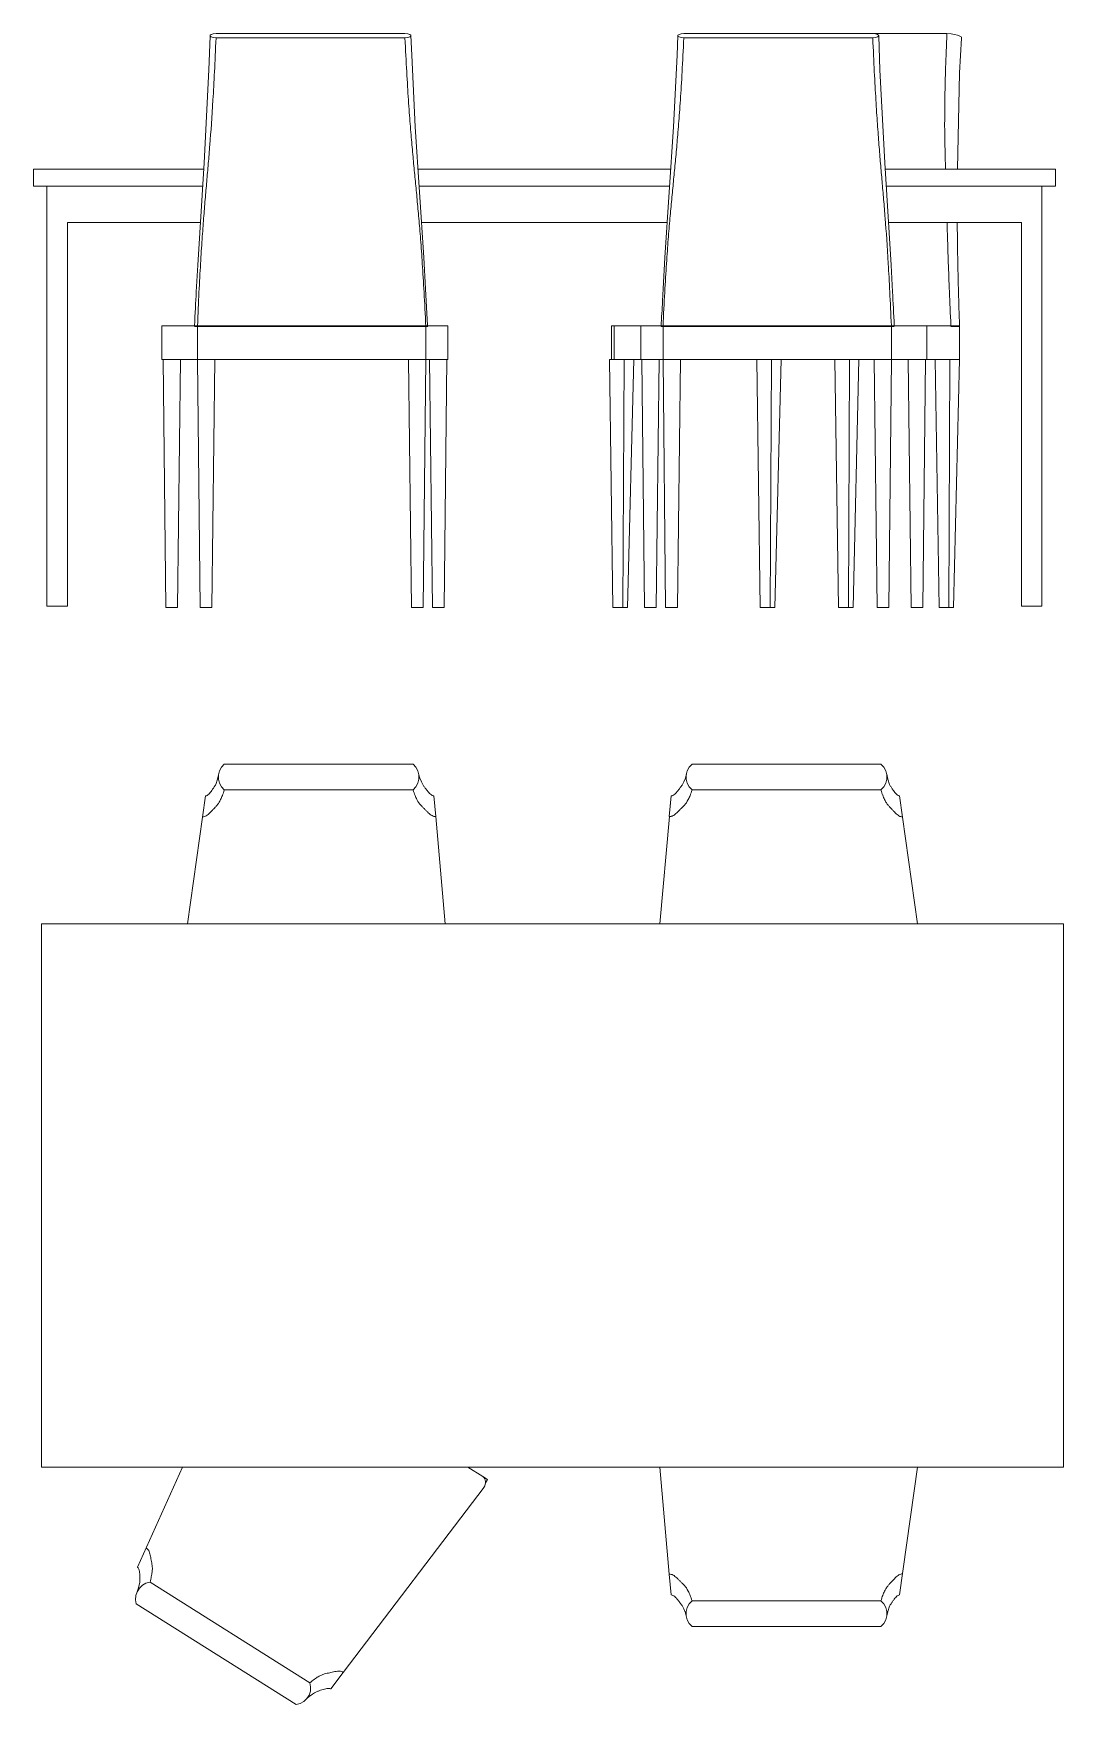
# Model space of a CAD drawing. Header units: centimetres. Extents: x -16179 to 12840, y -10704 to 3856.
# Drawn here: x 3537.9 to 3712.4, y -509.7 to -226.6 of the extents above; entities that cross this region are included whole.
import ezdxf

# ---------------------------------------------------------------- set-up
doc = ezdxf.new("R2010")
doc.units = ezdxf.units.CM
doc.header["$MEASUREMENT"] = 0
doc.layers.add('G-PLANOTM_Num_Penna__6_Num_Penna__6_Num_Penna__6', color=6, linetype='Continuous', lineweight=18)

msp = doc.modelspace()

# ---------------------------------------------------------------- linework, layer by layer
at = {"layer": 'G-PLANOTM_Num_Penna__6_Num_Penna__6_Num_Penna__6', "color": 6, "linetype": 'Continuous', "lineweight": 18}
for p, q in [((3567.8, -227.03), (3567.97, -227.15)), ((3567.97, -227.15), (3568.31, -227.26)), ((3600.79, -226.58), (3568.79, -226.58)), ((3568.79, -227.35), (3600.79, -227.35)), ((3647.04, -227.03), (3647.21, -227.15)), ((3680.03, -226.58), (3648.03, -226.58)), ((3648.03, -227.35), (3680.03, -227.35)), ((3680.03, -226.58), (3692.6, -226.58)), ((3693.29, -226.67), (3693.9, -226.78)), ((3537.86, -249.59), (3566.7, -249.59)), ((3537.86, -249.59), (3537.86, -252.48)), ((3603.01, -249.59), (3645.81, -249.59)), ((3682.11, -249.59), (3710.96, -249.59)), ((3710.96, -252.48), (3710.96, -249.59)), ((3566.51, -252.48), (3537.86, -252.48)), ((3540.13, -323.59), (3540.13, -252.48)), ((3645.6, -252.48), (3603.22, -252.48)), ((3710.96, -252.48), (3682.3, -252.48)), ((3708.69, -323.59), (3708.69, -252.48)), ((3543.62, -258.59), (3566.12, -258.59)), ((3543.63, -323.59), (3543.63, -258.59)), ((3603.65, -258.59), (3645.18, -258.59)), ((3682.7, -258.59), (3705.2, -258.59)), ((3705.2, -258.59), (3705.2, -323.59)), ((3559.61, -276.13), (3559.61, -281.83)), ((3559.62, -276.13), (3559.63, -276.13)), ((3559.63, -276.13), (3565.64, -276.13)), ((3559.63, -281.83), (3559.63, -276.13)), ((3565.64, -276.26), (3565.14, -276.26)), ((3604.32, -276.26), (3565.64, -276.26)), ((3565.64, -276.26), (3565.64, -281.83)), ((3565.65, -276.13), (3604.32, -276.13)), ((3604.32, -276.13), (3604.32, -276.13)), ((3604.32, -276.13), (3604.63, -276.13)), ((3604.32, -276.13), (3604.32, -276.26)), ((3604.64, -276.26), (3604.32, -276.26)), ((3604.32, -276.26), (3604.32, -281.83)), ((3604.53, -276.13), (3604.54, -276.13)), ((3604.63, -276.13), (3608.07, -276.13)), ((3608.07, -281.83), (3608.07, -276.13)), ((3608.07, -276.13), (3608.07, -276.13)), ((3635.76, -276.13), (3635.76, -281.83)), ((3635.77, -276.13), (3635.84, -276.13)), ((3635.84, -276.13), (3636.21, -276.13)), ((3636.21, -276.13), (3640.76, -276.13)), ((3636.21, -276.13), (3636.21, -281.83)), ((3640.75, -276.13), (3640.75, -281.83)), ((3640.75, -276.13), (3640.76, -276.13)), ((3640.76, -276.13), (3644.19, -276.13)), ((3644.5, -276.26), (3644.19, -276.26)), ((3644.24, -276.13), (3644.31, -276.13)), ((3644.31, -276.13), (3644.5, -276.13)), ((3644.5, -276.13), (3644.51, -276.13)), ((3644.5, -276.26), (3644.5, -276.13)), ((3683.18, -276.26), (3644.5, -276.26)), ((3644.5, -281.83), (3644.5, -276.26)), ((3644.51, -276.13), (3683.18, -276.13)), ((3683.18, -276.13), (3683.18, -276.13)), ((3683.18, -276.13), (3689.2, -276.13)), ((3683.18, -276.26), (3683.18, -276.13)), ((3683.68, -276.26), (3683.18, -276.26)), ((3683.18, -281.83), (3683.18, -276.26)), ((3689.2, -276.13), (3689.2, -276.13)), ((3689.2, -276.13), (3689.2, -281.83)), ((3689.2, -276.13), (3693.79, -276.13)), ((3689.21, -281.83), (3689.21, -276.13)), ((3694.73, -276.26), (3693.27, -276.26)), ((3693.8, -276.13), (3694.72, -276.13)), ((3694.73, -276.13), (3694.73, -276.13)), ((3694.73, -276.13), (3694.73, -281.83)), ((3559.63, -281.83), (3559.62, -281.83)), ((3559.86, -281.83), (3559.63, -281.83)), ((3565.64, -281.83), (3559.86, -281.83)), ((3560.3, -323.83), (3559.86, -281.83)), ((3562.8, -281.83), (3562.29, -323.83)), ((3604.32, -281.83), (3565.64, -281.83)), ((3565.64, -281.83), (3568.58, -281.83)), ((3566.08, -323.83), (3565.64, -281.83)), ((3568.58, -281.83), (3568.07, -323.83)), ((3601.89, -323.83), (3601.38, -281.83)), ((3601.38, -281.83), (3604.32, -281.83)), ((3604.32, -281.83), (3603.88, -323.83)), ((3608.07, -281.83), (3604.32, -281.83)), ((3605.46, -323.83), (3604.95, -281.83)), ((3607.89, -281.83), (3607.45, -323.83)), ((3608.07, -281.83), (3608.07, -281.83)), ((3635.43, -281.83), (3637.91, -281.83)), ((3635.43, -281.83), (3636, -323.83)), ((3640.76, -281.83), (3636.21, -281.83)), ((3637.91, -281.83), (3637.68, -323.83)), ((3638.47, -323.83), (3639.54, -281.83)), ((3640.76, -281.83), (3640.75, -281.83)), ((3644.5, -281.83), (3640.76, -281.83)), ((3641.37, -323.83), (3640.93, -281.83)), ((3643.87, -281.83), (3643.36, -323.83)), ((3683.18, -281.83), (3644.5, -281.83)), ((3644.5, -281.83), (3647.44, -281.83)), ((3644.94, -323.83), (3644.5, -281.83)), ((3647.44, -281.83), (3646.93, -323.83)), ((3660.38, -281.83), (3660.95, -323.83)), ((3662.87, -281.83), (3662.64, -323.83)), ((3663.43, -323.83), (3664.49, -281.83)), ((3674.21, -323.83), (3673.58, -281.83)), ((3675.9, -323.83), (3676.07, -281.83)), ((3676.69, -323.83), (3677.69, -281.83)), ((3680.75, -323.83), (3680.24, -281.83)), ((3680.24, -281.83), (3683.18, -281.83)), ((3683.18, -281.83), (3682.74, -323.83)), ((3688.97, -281.83), (3683.18, -281.83)), ((3686.54, -323.83), (3686.03, -281.83)), ((3688.97, -281.83), (3688.53, -323.83)), ((3689.2, -281.83), (3688.97, -281.83)), ((3689.2, -281.83), (3689.2, -281.83)), ((3694.73, -281.83), (3689.2, -281.83)), ((3691.25, -323.83), (3690.62, -281.83)), ((3692.94, -323.83), (3693.11, -281.83)), ((3693.73, -323.83), (3694.73, -281.83)), ((3543.63, -323.59), (3540.13, -323.59)), ((3562.29, -323.83), (3560.3, -323.83)), ((3568.07, -323.83), (3566.08, -323.83)), ((3603.88, -323.83), (3601.89, -323.83)), ((3607.45, -323.83), (3605.46, -323.83)), ((3637.68, -323.83), (3636, -323.83)), ((3638.47, -323.83), (3637.68, -323.83)), ((3643.36, -323.83), (3641.37, -323.83)), ((3646.93, -323.83), (3644.94, -323.83)), ((3662.64, -323.83), (3660.95, -323.83)), ((3663.43, -323.83), (3662.64, -323.83)), ((3675.9, -323.83), (3674.21, -323.83)), ((3676.69, -323.83), (3675.9, -323.83)), ((3682.74, -323.83), (3680.75, -323.83)), ((3688.53, -323.83), (3686.54, -323.83)), ((3692.94, -323.83), (3691.25, -323.83)), ((3693.73, -323.83), (3692.94, -323.83)), ((3708.69, -323.59), (3705.2, -323.59)), ((3705.2, -323.59), (3705.2, -323.59)), ((3602.18, -350.39), (3570.18, -350.39)), ((3681.42, -350.39), (3649.42, -350.39)), ((3569.19, -352.91), (3569.36, -353.59)), ((3569.36, -353.59), (3569.7, -354.21)), ((3603, -353.59), (3603.17, -352.91)), ((3603.31, -352.73), (3603.17, -352.21)), ((3603.17, -352.91), (3603.17, -352.21)), ((3648.29, -352.73), (3648.46, -351.99)), ((3648.42, -352.91), (3648.6, -353.59)), ((3648.6, -353.59), (3648.94, -354.21)), ((3682.24, -353.59), (3682.41, -352.91)), ((3567.03, -355.74), (3563.98, -377.4)), ((3567.03, -355.74), (3567.03, -355.74)), ((3569.7, -354.21), (3570.18, -354.73)), ((3570.18, -354.73), (3602.18, -354.73)), ((3602.18, -354.73), (3602.66, -354.21)), ((3605.71, -355.74), (3605.7, -355.74)), ((3605.71, -355.74), (3606.02, -359.24)), ((3645.57, -359.24), (3645.89, -355.74)), ((3645.89, -355.74), (3645.68, -358.13)), ((3645.89, -355.74), (3645.89, -355.74)), ((3648.94, -354.21), (3649.42, -354.73)), ((3649.42, -354.73), (3681.42, -354.73)), ((3681.42, -354.73), (3681.9, -354.21)), ((3684.57, -355.74), (3684.56, -355.74)), ((3687.61, -377.4), (3684.57, -355.74)), ((3607.6, -377.4), (3606.02, -359.24)), ((3645.58, -359.24), (3643.99, -377.4)), ((3712.35, -377.4), (3539.25, -377.4)), ((3539.25, -377.4), (3539.25, -469.46)), ((3712.35, -469.46), (3712.35, -377.4)), ((3539.25, -469.46), (3712.35, -469.46)), ((3563.1, -469.46), (3555.48, -486.43)), ((3614, -471.06), (3611.46, -469.46)), ((3643.99, -469.46), (3645.57, -487.62)), ((3684.57, -491.12), (3687.61, -469.46)), ((3614.78, -471.55), (3614, -471.06)), ((3614.44, -472.11), (3614.78, -471.55)), ((3590.33, -504.25), (3614.18, -472.84)), ((3555.48, -486.43), (3555.48, -486.43)), ((3556.92, -489.14), (3556.31, -489.49)), ((3584.68, -506.02), (3557.61, -488.96)), ((3645.89, -491.12), (3645.57, -487.62)), ((3645.89, -491.12), (3645.89, -491.12)), ((3649.42, -492.12), (3648.94, -492.64)), ((3681.42, -492.12), (3649.42, -492.12)), ((3681.9, -492.64), (3681.42, -492.12)), ((3684.56, -491.12), (3684.57, -491.12)), ((3555.29, -492.64), (3582.37, -509.69)), ((3648.29, -494.13), (3648.42, -494.65)), ((3648.6, -493.26), (3648.42, -493.95)), ((3648.42, -493.95), (3648.42, -494.65)), ((3682.24, -493.26), (3681.9, -492.64)), ((3682.41, -493.95), (3682.24, -493.26)), ((3649.42, -496.47), (3681.42, -496.47)), ((3584.81, -506.71), (3584.68, -506.02)), ((3584.77, -507.42), (3584.81, -506.71)), ((3590.34, -504.25), (3588.21, -507.04)), ((3584.18, -508.68), (3584.55, -508.09)), ((3584.57, -508.31), (3584.18, -508.68)), ((3584.55, -508.09), (3584.77, -507.42)), ((3588.2, -507.04), (3588.21, -507.04))]:
    msp.add_line(p, q, dxfattribs=at)
at = {"layer": 'G-PLANOTM_Num_Penna__6_Num_Penna__6_Num_Penna__6', "color": 6, "linetype": 'Continuous', "lineweight": 18, "flags": 128}
for points in [[(3565.45, -270.37), (3565.71, -265.82), (3566.77, -248.49), (3567.58, -232.76), (3567.78, -227.06), (3567.78, -226.96)], [(3568.79, -226.58), (3568.31, -226.67), (3567.97, -226.78), (3567.8, -226.9), (3567.8, -227.03)], [(3568.31, -227.26), (3568.79, -227.35)], [(3601.79, -227.03), (3601.79, -226.9), (3601.61, -226.78), (3601.27, -226.67), (3600.79, -226.58)], [(3600.79, -227.35), (3601.27, -227.26), (3601.61, -227.15)], [(3601.61, -227.15), (3601.79, -227.03)], [(3604.63, -276.07), (3604.29, -269.84), (3604.01, -264.54), (3602.52, -242.38), (3601.93, -230.29), (3601.81, -226.96)], [(3644.42, -271.91), (3644.54, -269.84), (3644.81, -264.54), (3646.3, -242.38), (3646.89, -230.29), (3647.01, -226.96)], [(3648.03, -226.58), (3647.55, -226.67), (3647.21, -226.78), (3647.04, -226.9), (3647.04, -227.03)], [(3647.21, -227.15), (3647.55, -227.26), (3648.03, -227.35)], [(3681.02, -227.03), (3681.02, -226.9), (3680.85, -226.78), (3680.51, -226.67), (3680.03, -226.58)], [(3680.03, -227.35), (3680.51, -227.26)], [(3680.51, -227.26), (3680.85, -227.15)], [(3680.85, -227.15), (3681.02, -227.03)], [(3683.38, -270.37), (3683.12, -265.82), (3682.05, -248.49), (3681.25, -232.76), (3681.05, -227.06), (3681.05, -226.96)], [(3692.6, -226.58), (3693.29, -226.67)], [(3693.9, -226.78), (3694.41, -226.9), (3694.79, -227.03), (3695, -227.15), (3695.05, -227.26)], [(3694.36, -249.59), (3694.7, -233.25), (3695.05, -227.38), (3695.05, -227.24)], [(3570.18, -350.39), (3569.7, -350.91), (3569.36, -351.53), (3569.19, -352.21), (3569.19, -352.91)], [(3603.17, -352.21), (3603, -351.53), (3602.66, -350.91), (3602.18, -350.39)], [(3649.42, -350.39), (3648.94, -350.91), (3648.6, -351.53), (3648.42, -352.21)], [(3682.41, -352.91), (3682.41, -352.21), (3682.24, -351.53), (3681.9, -350.91), (3681.42, -350.39)], [(3568.74, -353.85), (3569.04, -352.91), (3569.19, -352.21)], [(3602.66, -354.21), (3603, -353.59)], [(3648.42, -352.21), (3648.42, -352.91)], [(3681.9, -354.21), (3682.24, -353.59)], [(3682.86, -353.85), (3682.56, -352.91), (3682.39, -352.08), (3682.39, -352.06)], [(3555.91, -488.94), (3555.67, -489.9), (3555.42, -490.57)], [(3556.31, -489.49), (3555.8, -489.97)], [(3557.61, -488.96), (3556.92, -489.14)], [(3555.8, -489.97), (3555.42, -490.57), (3555.21, -491.24), (3555.16, -491.94), (3555.29, -492.64)], [(3648.42, -494.65), (3648.6, -495.33), (3648.94, -495.95), (3649.42, -496.47)], [(3648.94, -492.64), (3648.6, -493.26)], [(3681.42, -496.47), (3681.9, -495.95), (3682.24, -495.33), (3682.41, -494.65), (3682.41, -493.95)], [(3682.86, -493.01), (3682.56, -493.95), (3682.41, -494.65)], [(3582.37, -509.69), (3583.05, -509.51), (3583.67, -509.17), (3584.18, -508.68)]]:
    msp.add_lwpolyline(points, dxfattribs=at)
at = {"layer": 'G-PLANOTM_Num_Penna__6_Num_Penna__6_Num_Penna__6', "color": 6, "linetype": 'Continuous', "lineweight": 18}
msp.add_arc((3613.14, -472.04), 1.31, 322.7917, 48.7917, dxfattribs=at)
for points, knots in [([(3568.79, -227.35), (3568.62, -231.5), (3568.44, -234.91), (3568.27, -237.85), (3568.09, -240.78), (3567.92, -243.23), (3567.74, -245.44), (3567.65, -246.55), (3567.57, -247.61), (3567.48, -248.63), (3567.39, -249.66), (3567.3, -250.66), (3567.22, -251.67), (3567.13, -252.67), (3567.04, -253.67), (3566.95, -254.71), (3566.87, -255.74), (3566.78, -256.79), (3566.69, -257.91), (3566.6, -259.03), (3566.52, -260.21), (3566.43, -261.48), (3566.34, -262.75), (3566.25, -264.11), (3566.17, -265.6)], [0, 0, 0, 0, 1, 1, 1, 2, 2, 2, 3, 3, 3, 4, 4, 4, 5, 5, 5, 6, 6, 6, 7, 7, 7, 8, 8, 8, 8]), ([(3603.44, -261.48), (3603.34, -260.21), (3603.24, -259.03), (3603.15, -257.91), (3603.05, -256.79), (3602.95, -255.74), (3602.85, -254.71), (3602.75, -253.67), (3602.66, -252.67), (3602.56, -251.67), (3602.46, -250.66), (3602.36, -249.66), (3602.26, -248.63), (3602.17, -247.61), (3602.07, -246.55), (3601.97, -245.44), (3601.87, -244.34), (3601.77, -243.17), (3601.68, -241.91), (3601.58, -240.66), (3601.48, -239.31), (3601.38, -237.85), (3601.28, -236.38), (3601.19, -234.79), (3601.09, -233.05), (3600.99, -231.31), (3600.89, -229.42), (3600.79, -227.35)], [0, 0, 0, 0, 1, 1, 1, 2, 2, 2, 3, 3, 3, 4, 4, 4, 5, 5, 5, 6, 6, 6, 7, 7, 7, 8, 8, 8, 9, 9, 9, 9]), ([(3648.03, -227.35), (3647.93, -229.42), (3647.83, -231.31), (3647.74, -233.05), (3647.64, -234.79), (3647.54, -236.38), (3647.44, -237.85), (3647.34, -239.31), (3647.25, -240.66), (3647.15, -241.91), (3647.05, -243.17), (3646.95, -244.34), (3646.85, -245.44), (3646.76, -246.55), (3646.66, -247.61), (3646.56, -248.63), (3646.46, -249.66), (3646.36, -250.66), (3646.27, -251.67), (3646.17, -252.67), (3646.07, -253.67), (3645.97, -254.71), (3645.87, -255.74), (3645.78, -256.79), (3645.68, -257.91), (3645.58, -259.03), (3645.48, -260.21), (3645.38, -261.48)], [0, 0, 0, 0, 1, 1, 1, 2, 2, 2, 3, 3, 3, 4, 4, 4, 5, 5, 5, 6, 6, 6, 7, 7, 7, 8, 8, 8, 9, 9, 9, 9]), ([(3682.66, -265.6), (3682.48, -262.62), (3682.31, -260.15), (3682.13, -257.91), (3682.04, -256.79), (3681.96, -255.74), (3681.87, -254.71), (3681.78, -253.67), (3681.69, -252.67), (3681.61, -251.67), (3681.52, -250.66), (3681.43, -249.66), (3681.34, -248.63), (3681.26, -247.61), (3681.17, -246.55), (3681.08, -245.44), (3680.99, -244.34), (3680.91, -243.17), (3680.82, -241.91), (3680.73, -240.66), (3680.64, -239.31), (3680.56, -237.85), (3680.47, -236.38), (3680.38, -234.79), (3680.29, -233.05), (3680.21, -231.31), (3680.12, -229.42), (3680.03, -227.35)], [0, 0, 0, 0, 1, 1, 1, 2, 2, 2, 3, 3, 3, 4, 4, 4, 5, 5, 5, 6, 6, 6, 7, 7, 7, 8, 8, 8, 9, 9, 9, 9]), ([(3692.36, -249.6), (3692.35, -249.12), (3692.33, -248.64), (3692.32, -248.14), (3692.29, -247.1), (3692.27, -246), (3692.25, -244.92)], [0, 0, 0, 0, 1, 1, 1, 2, 2, 2, 2]), ([(3694.34, -258.56), (3694.35, -259.48), (3694.36, -260.44), (3694.37, -261.48), (3694.39, -262.76), (3694.41, -264.15), (3694.44, -265.6)], [0, 0, 0, 0, 1, 1, 1, 2, 2, 2, 2]), ([(3566.17, -265.6), (3566.08, -267.08), (3565.99, -268.69), (3565.9, -270.46), (3565.82, -272.19), (3565.73, -274.07), (3565.65, -276.12)], [0, 0, 0, 0, 1, 1, 1, 2, 2, 2, 2]), ([(3693.26, -276.11), (3693.17, -274.04), (3693.09, -272.13), (3693.02, -270.37), (3692.94, -268.58), (3692.88, -266.93), (3692.83, -265.41)], [0, 0, 0, 0, 1, 1, 1, 2, 2, 2, 2]), ([(3567.55, -355.46), (3567.73, -355.29), (3567.9, -355.07), (3568.08, -354.82), (3568.17, -354.7), (3568.25, -354.57), (3568.34, -354.44), (3568.43, -354.31), (3568.52, -354.17), (3568.6, -354.04)], [0, 0, 0, 0, 1, 1, 1, 2, 2, 2, 3, 3, 3, 3]), ([(3569.88, -355.66), (3569.77, -355.93), (3569.67, -356.17), (3569.57, -356.37), (3569.47, -356.58), (3569.37, -356.76), (3569.27, -356.91)], [0, 0, 0, 0, 1, 1, 1, 2, 2, 2, 2]), ([(3603.94, -354.04), (3604.04, -354.17), (3604.14, -354.31), (3604.24, -354.44), (3604.34, -354.57), (3604.44, -354.69), (3604.53, -354.82)], [0, 0, 0, 0, 1, 1, 1, 2, 2, 2, 2]), ([(3647.06, -354.82), (3647.16, -354.7), (3647.26, -354.57), (3647.36, -354.44), (3647.46, -354.31), (3647.55, -354.17), (3647.65, -354.04)], [0, 0, 0, 0, 1, 1, 1, 2, 2, 2, 2]), ([(3682.33, -356.91), (3682.23, -356.76), (3682.13, -356.59), (3682.03, -356.37), (3681.92, -356.15), (3681.82, -355.88), (3681.72, -355.59)], [0, 0, 0, 0, 1, 1, 1, 2, 2, 2, 2]), ([(3682.99, -354.04), (3683.08, -354.17), (3683.17, -354.31), (3683.26, -354.44), (3683.34, -354.57), (3683.43, -354.7), (3683.52, -354.82), (3683.61, -354.95), (3683.69, -355.06), (3683.78, -355.17), (3683.87, -355.28), (3683.96, -355.37), (3684.04, -355.46)], [0, 0, 0, 0, 1, 1, 1, 2, 2, 2, 3, 3, 3, 4, 4, 4, 4]), ([(3568.66, -357.68), (3568.56, -357.78), (3568.46, -357.89), (3568.35, -357.99), (3568.25, -358.1), (3568.15, -358.21), (3568.05, -358.32)], [0, 0, 0, 0, 1, 1, 1, 2, 2, 2, 2]), ([(3605.06, -358.89), (3604.96, -358.8), (3604.85, -358.71), (3604.74, -358.6), (3604.64, -358.5), (3604.53, -358.4), (3604.42, -358.29), (3604.32, -358.18), (3604.21, -358.07), (3604.1, -357.97), (3604, -357.87), (3603.89, -357.77), (3603.78, -357.66)], [0, 0, 0, 0, 1, 1, 1, 2, 2, 2, 3, 3, 3, 4, 4, 4, 4]), ([(3647.17, -358.29), (3647.07, -358.4), (3646.96, -358.51), (3646.85, -358.6), (3646.75, -358.7), (3646.64, -358.8), (3646.53, -358.89)], [0, 0, 0, 0, 1, 1, 1, 2, 2, 2, 2]), ([(3647.82, -357.66), (3647.71, -357.76), (3647.6, -357.87), (3647.49, -357.97), (3647.39, -358.07), (3647.28, -358.18), (3647.17, -358.29)], [0, 0, 0, 0, 1, 1, 1, 2, 2, 2, 2]), ([(3683.55, -358.32), (3683.45, -358.21), (3683.34, -358.1), (3683.24, -357.99), (3683.14, -357.89), (3683.04, -357.79), (3682.94, -357.68)], [0, 0, 0, 0, 1, 1, 1, 2, 2, 2, 2]), ([(3556.95, -483.17), (3557.04, -483.2), (3557.12, -483.26), (3557.19, -483.34), (3557.27, -483.41), (3557.33, -483.5), (3557.38, -483.61)], [0, 0, 0, 0, 1, 1, 1, 2, 2, 2, 2]), ([(3555.88, -487.76), (3555.87, -487.61), (3555.86, -487.47), (3555.84, -487.33), (3555.82, -487.19), (3555.8, -487.07), (3555.77, -486.95)], [0, 0, 0, 0, 1, 1, 1, 2, 2, 2, 2]), ([(3557.72, -484.79), (3557.74, -484.94), (3557.77, -485.09), (3557.8, -485.23), (3557.83, -485.37), (3557.86, -485.51), (3557.89, -485.66)], [0, 0, 0, 0, 1, 1, 1, 2, 2, 2, 2]), ([(3555.91, -488.7), (3555.9, -488.55), (3555.9, -488.39), (3555.89, -488.23), (3555.89, -488.07), (3555.88, -487.92), (3555.88, -487.76)], [0, 0, 0, 0, 1, 1, 1, 2, 2, 2, 2]), ([(3646.53, -487.97), (3646.64, -488.06), (3646.75, -488.15), (3646.85, -488.25), (3646.96, -488.35), (3647.07, -488.46), (3647.17, -488.57)], [0, 0, 0, 0, 1, 1, 1, 2, 2, 2, 2]), ([(3647.17, -488.57), (3647.28, -488.68), (3647.39, -488.78), (3647.49, -488.89), (3647.6, -488.99), (3647.71, -489.09), (3647.82, -489.2)], [0, 0, 0, 0, 1, 1, 1, 2, 2, 2, 2]), ([(3682.94, -489.18), (3683.04, -489.07), (3683.14, -488.97), (3683.24, -488.87), (3683.34, -488.76), (3683.45, -488.65), (3683.55, -488.54)], [0, 0, 0, 0, 1, 1, 1, 2, 2, 2, 2]), ([(3647.65, -492.82), (3647.55, -492.69), (3647.46, -492.55), (3647.36, -492.42), (3647.26, -492.29), (3647.16, -492.17), (3647.06, -492.04)], [0, 0, 0, 0, 1, 1, 1, 2, 2, 2, 2]), ([(3681.72, -491.2), (3681.82, -490.93), (3681.92, -490.69), (3682.03, -490.49), (3682.13, -490.28), (3682.23, -490.1), (3682.33, -489.94)], [0, 0, 0, 0, 1, 1, 1, 2, 2, 2, 2]), ([(3684.04, -491.4), (3683.87, -491.57), (3683.69, -491.79), (3683.52, -492.04), (3683.43, -492.16), (3683.34, -492.29), (3683.26, -492.42), (3683.17, -492.55), (3683.08, -492.69), (3682.99, -492.82)], [0, 0, 0, 0, 1, 1, 1, 2, 2, 2, 3, 3, 3, 3]), ([(3587.6, -504.39), (3587.75, -504.36), (3587.89, -504.33), (3588.04, -504.3), (3588.18, -504.27), (3588.33, -504.24), (3588.48, -504.2)], [0, 0, 0, 0, 1, 1, 1, 2, 2, 2, 2]), ([(3588.48, -504.2), (3588.62, -504.17), (3588.77, -504.13), (3588.92, -504.11), (3589.06, -504.08), (3589.2, -504.06), (3589.34, -504.04), (3589.47, -504.02), (3589.61, -504.01), (3589.72, -504.03)], [0, 0, 0, 0, 1, 1, 1, 2, 2, 2, 3, 3, 3, 3])]:
    msp.add_open_spline(points, degree=3, knots=knots, dxfattribs=at)
for points in [[(3692.36, -232.35), (3692.42, -230.59), (3692.5, -228.68), (3692.6, -226.58)], [(3692.24, -237.21), (3692.27, -235.72), (3692.33, -233.94), (3692.36, -232.35)], [(3692.21, -241.34), (3692.21, -240.06), (3692.21, -238.8), (3692.24, -237.21)], [(3692.25, -244.92), (3692.23, -243.8), (3692.2, -242.72), (3692.21, -241.34)], [(3692.69, -261.18), (3692.66, -260.26), (3692.63, -259.38), (3692.61, -258.55)], [(3603.73, -265.6), (3603.64, -264.11), (3603.54, -262.75), (3603.44, -261.48)], [(3645.38, -261.48), (3645.29, -262.75), (3645.19, -264.01), (3645.09, -265.6)], [(3692.83, -265.41), (3692.77, -263.88), (3692.73, -262.48), (3692.69, -261.18)], [(3604.32, -276.26), (3604.13, -272.04), (3603.93, -268.57), (3603.73, -265.6)], [(3645.09, -265.6), (3644.89, -268.57), (3644.7, -272.04), (3644.5, -276.26)], [(3683.18, -276.11), (3683, -271.96), (3682.83, -268.54), (3682.66, -265.6)], [(3694.44, -265.6), (3694.47, -267.08), (3694.5, -268.61), (3694.56, -270.46)], [(3565.15, -276.11), (3565.25, -274.04), (3565.35, -272.13), (3565.45, -270.37)], [(3683.38, -270.37), (3683.48, -272.13), (3683.58, -274.04), (3683.67, -276.12)], [(3694.56, -270.46), (3694.6, -272.19), (3694.66, -274.07), (3694.73, -276.12)], [(3644.19, -276.26), (3644.26, -274.72), (3644.34, -273.27), (3644.42, -271.91)], [(3604.63, -276.07), (3604.63, -276.13), (3604.64, -276.2), (3604.64, -276.26)], [(3568.6, -354.04), (3568.66, -353.97), (3568.71, -353.89), (3568.74, -353.85)], [(3603.31, -352.73), (3603.75, -353.79), (3603.85, -353.91), (3603.94, -354.04)], [(3647.65, -354.04), (3647.75, -353.91), (3647.85, -353.79), (3648.29, -352.73)], [(3682.84, -353.81), (3682.89, -353.89), (3682.94, -353.97), (3682.99, -354.04)], [(3567.03, -355.74), (3567.11, -355.74), (3567.2, -355.71), (3567.29, -355.66)], [(3567.29, -355.66), (3567.38, -355.61), (3567.47, -355.54), (3567.55, -355.46)], [(3570.18, -354.73), (3570.08, -355.08), (3569.98, -355.39), (3569.88, -355.66)], [(3602.5, -355.66), (3602.39, -355.39), (3602.29, -355.08), (3602.18, -354.73)], [(3602.82, -356.37), (3602.71, -356.16), (3602.61, -355.89), (3602.5, -355.66)], [(3603.46, -357.32), (3603.25, -357.07), (3603.03, -356.85), (3602.82, -356.37)], [(3604.53, -354.82), (3604.63, -354.95), (3604.73, -355.08), (3604.83, -355.19)], [(3604.83, -355.19), (3604.93, -355.28), (3605.02, -355.39), (3605.12, -355.46)], [(3605.12, -355.46), (3605.22, -355.54), (3605.32, -355.59), (3605.42, -355.66)], [(3605.42, -355.66), (3605.51, -355.71), (3605.61, -355.74), (3605.71, -355.74)], [(3645.89, -355.74), (3645.99, -355.74), (3646.08, -355.71), (3646.18, -355.66)], [(3646.18, -355.66), (3646.28, -355.61), (3646.38, -355.54), (3646.48, -355.46)], [(3646.48, -355.46), (3646.57, -355.37), (3646.67, -355.28), (3646.77, -355.17)], [(3646.77, -355.17), (3646.87, -355.06), (3646.97, -354.95), (3647.06, -354.82)], [(3648.78, -356.37), (3648.56, -356.78), (3648.35, -357.07), (3648.14, -357.32)], [(3649.1, -355.66), (3648.99, -355.93), (3648.88, -356.16), (3648.78, -356.37)], [(3649.42, -354.73), (3649.31, -355.08), (3649.2, -355.39), (3649.1, -355.66)], [(3681.72, -355.66), (3681.62, -355.39), (3681.52, -355.08), (3681.42, -354.73)], [(3684.04, -355.46), (3684.13, -355.54), (3684.22, -355.62), (3684.31, -355.66)], [(3684.31, -355.66), (3684.4, -355.71), (3684.48, -355.74), (3684.57, -355.74)], [(3566.83, -359.27), (3566.73, -359.3), (3566.63, -359.3), (3566.54, -359.28)], [(3567.14, -359.14), (3567.04, -359.2), (3566.93, -359.22), (3566.83, -359.27)], [(3567.44, -358.92), (3567.34, -359), (3567.24, -359.09), (3567.14, -359.14)], [(3567.75, -358.63), (3567.64, -358.74), (3567.54, -358.83), (3567.44, -358.92)], [(3568.05, -358.32), (3567.95, -358.42), (3567.85, -358.53), (3567.75, -358.63)], [(3568.96, -357.33), (3568.86, -357.46), (3568.76, -357.57), (3568.66, -357.68)], [(3569.27, -356.91), (3569.17, -357.07), (3569.06, -357.21), (3568.96, -357.33)], [(3603.78, -357.66), (3603.68, -357.55), (3603.57, -357.43), (3603.46, -357.32)], [(3605.38, -359.1), (3605.28, -359.04), (3605.17, -358.97), (3605.06, -358.89)], [(3605.7, -359.23), (3605.6, -359.21), (3605.49, -359.16), (3605.38, -359.1)], [(3606.02, -359.24), (3605.92, -359.26), (3605.81, -359.25), (3605.7, -359.23)], [(3645.89, -359.23), (3645.79, -359.25), (3645.68, -359.26), (3645.57, -359.24)], [(3646.21, -359.1), (3646.11, -359.16), (3646, -359.18), (3645.89, -359.2)], [(3646.53, -358.89), (3646.43, -358.97), (3646.32, -359.06), (3646.21, -359.1)], [(3648.14, -357.32), (3648.03, -357.44), (3647.92, -357.55), (3647.82, -357.66)], [(3682.63, -357.33), (3682.53, -357.21), (3682.43, -357.1), (3682.33, -356.95)], [(3682.94, -357.68), (3682.84, -357.57), (3682.74, -357.45), (3682.63, -357.33)], [(3683.85, -358.63), (3683.75, -358.53), (3683.65, -358.42), (3683.55, -358.32)], [(3684.16, -358.92), (3684.05, -358.83), (3683.95, -358.74), (3683.85, -358.63)], [(3684.46, -359.14), (3684.36, -359.08), (3684.26, -359), (3684.16, -358.92)], [(3684.76, -359.27), (3684.66, -359.25), (3684.56, -359.2), (3684.46, -359.14)], [(3685.06, -359.28), (3684.96, -359.3), (3684.86, -359.3), (3684.76, -359.27)], [(3557.38, -483.61), (3557.44, -483.71), (3557.48, -483.83), (3557.52, -483.96)], [(3557.52, -483.96), (3557.56, -484.09), (3557.6, -484.22), (3557.63, -484.36)], [(3555.65, -486.64), (3555.61, -486.55), (3555.55, -486.48), (3555.48, -486.43)], [(3555.77, -486.95), (3555.74, -486.83), (3555.71, -486.72), (3555.65, -486.64)], [(3557.63, -484.36), (3557.66, -484.5), (3557.69, -484.65), (3557.72, -484.79)], [(3557.89, -485.66), (3557.92, -485.8), (3557.94, -485.96), (3557.96, -486.11)], [(3557.96, -486.11), (3557.98, -486.27), (3558.01, -486.42), (3558.02, -486.6)], [(3558.02, -486.6), (3558, -486.81), (3558, -487), (3557.97, -487.25)], [(3555.91, -488.94), (3555.91, -488.89), (3555.91, -488.8), (3555.91, -488.7)], [(3557.81, -488.06), (3557.79, -488.29), (3557.71, -488.61), (3557.61, -488.96)], [(3557.97, -487.25), (3557.94, -487.48), (3557.88, -487.76), (3557.81, -488.06)], [(3645.57, -487.62), (3645.68, -487.6), (3645.79, -487.6), (3645.89, -487.63)], [(3645.89, -487.63), (3646, -487.65), (3646.11, -487.7), (3646.21, -487.76)], [(3646.21, -487.76), (3646.32, -487.81), (3646.43, -487.89), (3646.53, -487.97)], [(3647.82, -489.2), (3647.92, -489.31), (3648.03, -489.43), (3648.14, -489.54)], [(3648.14, -489.54), (3648.35, -489.79), (3648.56, -490.01), (3648.78, -490.49)], [(3682.33, -489.94), (3682.43, -489.79), (3682.53, -489.65), (3682.63, -489.52)], [(3682.63, -489.52), (3682.74, -489.4), (3682.84, -489.29), (3682.94, -489.18)], [(3683.55, -488.54), (3683.65, -488.43), (3683.75, -488.32), (3683.85, -488.22)], [(3683.85, -488.22), (3683.95, -488.12), (3684.05, -488.03), (3684.16, -487.94)], [(3684.16, -487.94), (3684.26, -487.85), (3684.36, -487.77), (3684.46, -487.72)], [(3684.46, -487.72), (3684.56, -487.66), (3684.66, -487.63), (3684.76, -487.62)], [(3684.76, -487.62), (3684.86, -487.56), (3684.96, -487.56), (3685.07, -487.57)], [(3646.18, -491.2), (3646.08, -491.15), (3645.99, -491.12), (3645.89, -491.12)], [(3646.48, -491.4), (3646.38, -491.32), (3646.28, -491.27), (3646.18, -491.2)], [(3646.77, -491.67), (3646.67, -491.58), (3646.57, -491.47), (3646.48, -491.4)], [(3647.06, -492.04), (3646.97, -491.91), (3646.87, -491.78), (3646.77, -491.67)], [(3648.78, -490.49), (3648.88, -490.7), (3648.99, -490.97), (3649.1, -491.2)], [(3649.1, -491.2), (3649.2, -491.47), (3649.31, -491.77), (3649.42, -492.12)], [(3681.42, -492.12), (3681.52, -491.77), (3681.62, -491.47), (3681.72, -491.2)], [(3684.31, -491.2), (3684.22, -491.25), (3684.13, -491.32), (3684.04, -491.4)], [(3684.57, -491.12), (3684.48, -491.12), (3684.4, -491.15), (3684.31, -491.2)], [(3648.29, -494.13), (3647.85, -493.07), (3647.75, -492.95), (3647.65, -492.82)], [(3682.99, -492.82), (3682.94, -492.89), (3682.89, -492.97), (3682.86, -493.01)], [(3584.68, -506.02), (3584.96, -505.78), (3585.21, -505.57), (3585.45, -505.4)], [(3585.45, -505.4), (3585.68, -505.23), (3585.9, -505.09), (3586.1, -504.98)], [(3586.1, -504.98), (3586.3, -504.86), (3586.48, -504.77), (3586.65, -504.69)], [(3586.65, -504.69), (3586.83, -504.62), (3586.99, -504.56), (3587.15, -504.51)], [(3587.15, -504.51), (3587.3, -504.46), (3587.45, -504.43), (3587.6, -504.39)], [(3589.72, -504.03), (3589.85, -504.03), (3589.95, -504.07), (3590.06, -504.09)], [(3590.06, -504.09), (3590.17, -504.13), (3590.26, -504.18), (3590.34, -504.25)], [(3585.81, -507.54), (3585.66, -507.6), (3585.51, -507.65), (3584.57, -508.31)], [(3586.27, -507.36), (3586.12, -507.42), (3585.96, -507.48), (3585.81, -507.54)], [(3586.72, -507.2), (3586.57, -507.25), (3586.42, -507.3), (3586.27, -507.36)], [(3587.56, -506.97), (3587.3, -507.01), (3587.02, -507.09), (3586.72, -507.2)], [(3587.91, -506.96), (3587.8, -506.95), (3587.69, -506.95), (3587.56, -506.97)], [(3588.21, -507.04), (3588.12, -507), (3588.02, -506.97), (3587.91, -506.96)]]:
    msp.add_open_spline(points, degree=3, dxfattribs=at)

doc.saveas('drawing.dxf')
